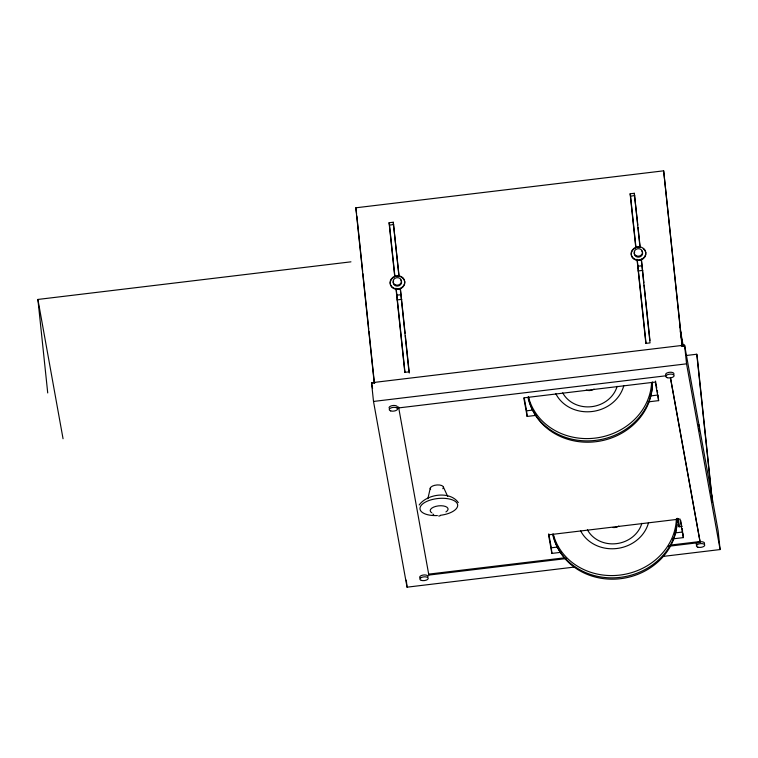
<?xml version="1.0" encoding="UTF-8"?>
<svg xmlns="http://www.w3.org/2000/svg" width="758" height="758" viewBox="0 0 758 758"><rect width="100%" height="100%" fill="white"/><g stroke="black" fill="none" stroke-linecap="round" stroke-linejoin="round"><path stroke-width="1.14" d="M427.863 498.755L430.317 487.962M419.183 504.97C427.124 493.903 450.072 490.72 458.315 502.592M374.234 383.055L355.815 207.806L663.648 170.825L682.238 346.036M394.729 276.518L389.081 222.748L393.26 222.246L399.078 275.997M635.782 247.553L630.135 193.792L634.304 193.29L637.829 225.098M389.081 222.748L389.498 225.069L393.677 224.567M630.135 193.792L630.552 196.114L634.73 195.611M47.726 392.947L37.9 299.448L350.954 261.832M397.031 276.244L399.381 275.959M636.834 247.43L640.358 247.004M396.642 295.222L401.342 294.663M637.62 266.276L642.32 265.707M397.135 299.903L401.835 299.334M638.113 270.947L642.812 270.388M574.716 567.031L407.046 587.175L373.505 401.446L371.534 382.743L684.588 345.127L718.139 530.865L720.1 549.559L662.644 556.467M372.661 383.084L374.907 382.809M681.29 345.999L683.631 345.724M686.198 355.502L696.773 354.232L697.189 356.554L712.52 502.402M373.505 401.446L686.558 363.831L720.1 549.559M666.453 375.731L398.661 407.908L398.556 406.97L428.848 575.066L566.264 558.561M524.242 398.054L526.554 410.827L533.594 409.974M649.814 396.008L658.039 395.022L658.626 400.631L648.062 401.901M658.626 400.631L655.272 382.06L523.787 397.855L527.142 416.436L536.531 415.308M682.115 526.431L678.979 526.801L678.116 518.624M548.773 533.869L551.293 547.797L558.333 546.954M674.554 532.988L682.769 532.002M672.801 538.881L683.365 537.611L680.011 519.04L548.527 534.835L551.881 553.406L561.271 552.279M564.994 557.765L428.753 574.128L428.848 575.066M670.697 545.059L700.06 541.534L670.508 377.863M668.452 546.281L698.99 542.614M438.683 516.009L439.934 515.923M432.865 514.009L433.69 514.663M443.439 487.167L447.732 496.481M679.509 325.286L679.926 327.608M680.343 329.929L683.28 346.179M680.21 331.123L682.93 346.216M670.394 377.636L700.165 542.472M655.518 381.094L656.779 388.058M657.195 390.379L657.612 392.701M680.675 520.395L681.726 526.194M682.143 528.515L682.56 530.837M355.815 207.806L356.601 213.661M371.534 382.743L372.585 388.551M37.9 299.448L63.056 438.74M696.773 354.232L712.349 502.431M698.838 424.527L699.075 426.745M699.293 428.497L699.539 431.188M684.588 345.127L686.558 363.831M663.648 170.825L682.067 346.074M682.892 533.12L683.365 537.611M678.296 518.605L679.159 526.791M638.075 227.447L640.178 247.468M641.42 259.245L643.893 282.8M644.139 285.15L645.38 296.928M645.626 299.287L649.957 340.503M634.304 193.29L640.008 247.506M641.24 259.283L650.032 342.891L645.854 343.393L637.014 259.236M630.552 196.114L635.962 247.534M637.307 260.392L646.034 343.374M551.293 547.797L551.881 553.406M526.554 410.827L527.142 416.436M400.432 288.855L405.104 333.264M405.341 335.604L409.273 373.002M393.26 222.246L398.907 276.016M400.262 288.874L408.979 371.856L404.81 372.358L395.96 288.201M389.498 225.069L394.909 276.499M396.254 289.357L404.98 372.339M406.307 580.164L407.046 587.175M356.847 216.011L362.656 271.288M362.902 273.647L368.72 328.925M368.966 331.274L374.405 383.027M400.565 276.698A7.362 6.576 -10.2 0 1 403.161 286.808A7.362 6.576 -10.2 0 1 391.526 286.837A7.362 6.576 -10.2 0 1 394.956 276.708M396.822 276.263A7.362 6.576 -10.2 0 1 398.736 276.253M400.84 280.034A4.207 3.762 -10.2 0 1 397.817 286.079A4.207 3.762 -10.2 0 1 393.61 280.905M643.239 248.596A7.362 6.576 -10.2 0 1 643.315 258.705A7.362 6.576 -10.2 0 1 632.229 257.407A7.362 6.576 -10.2 0 1 636 247.752M637.866 247.298A7.362 6.576 -10.2 0 1 639.78 247.298M641.893 251.078A4.207 3.762 -10.2 0 1 638.871 257.123A4.207 3.762 -10.2 0 1 634.664 251.94M696.924 544.993A4.207 1.886 -6 0 1 699.492 541.856A4.207 1.886 -6 0 1 704.485 543.628M420.396 578.221A4.207 1.886 -6 0 1 422.964 575.076A4.207 1.886 -6 0 1 427.957 576.847M665.818 375.115A4.207 1.886 -6 0 1 669.977 372.244A4.207 1.886 -6 0 1 673.549 374.642M389.29 408.344A4.207 1.886 -6 0 1 393.44 405.464A4.207 1.886 -6 0 1 397.012 407.87M676.373 518.756A62.554 55.903 -10.2 0 1 620.518 575.009A62.554 55.903 -10.2 0 1 553.406 534.665M677.254 518.264A63.085 56.376 -10.2 0 1 620.897 577.283A63.085 56.376 -10.2 0 1 552.667 534.381M677.017 518.965A62.554 55.903 -10.2 0 1 677.027 522.366M676.903 524.64A62.554 55.903 -10.2 0 1 617.4 578.998A62.554 55.903 -10.2 0 1 553.084 533.85M648.554 522.584A36.166 32.319 -10.2 0 1 616.86 548.498A36.166 32.319 -10.2 0 1 580.581 530.752M641.874 523.295A29.183 26.075 -10.2 0 1 616.453 543.647A29.183 26.075 -10.2 0 1 587.441 529.833M618.784 526.08A7.883 7.049 -10.2 0 1 612.919 527.502M652.278 381.985A62.554 55.903 -10.2 0 1 596.432 441.639A62.554 55.903 -10.2 0 1 528.553 397.988M652.524 382.43A63.085 56.376 -10.2 0 1 595.532 440.389A63.085 56.376 -10.2 0 1 527.928 397.4M651.586 382.913A62.554 55.903 -10.2 0 1 594.528 438.181A62.554 55.903 -10.2 0 1 528.383 396.586M623.815 385.604A36.166 32.319 -10.2 0 1 592.121 411.518A36.166 32.319 -10.2 0 1 555.841 393.772M617.135 386.315A29.183 26.075 -10.2 0 1 591.714 406.667A29.183 26.075 -10.2 0 1 562.701 392.852M594.045 389.1A7.883 7.049 -10.2 0 1 586.218 390.048M430.591 489.488A6.661 2.985 -6 0 1 437.167 484.94A6.661 2.985 -6 0 1 442.824 488.739M431.766 512.759A8.992 4.027 -6 0 1 433.434 507.206A8.992 4.027 -6 0 1 445.514 506.477A8.992 4.027 -6 0 1 445.95 511.896M437.375 515.544A18.931 8.471 -6 0 1 422.746 503.852A18.931 8.471 -6 0 1 454.885 501.133A18.931 8.471 -6 0 1 440.341 515.298M394.368 288.447A7.362 6.576 -10.2 0 0 404.725 281.464A7.362 6.576 -10.2 0 0 393.175 277.106A7.362 6.576 -10.2 0 0 394.368 288.447M395.505 284.904A4.207 3.762 -10.2 0 0 401.427 280.905A4.207 3.762 -10.2 0 0 394.823 278.423A4.207 3.762 -10.2 0 0 395.505 284.904M635.422 259.482A7.362 6.576 -10.2 0 0 645.778 252.499A7.362 6.576 -10.2 0 0 634.228 248.15A7.362 6.576 -10.2 0 0 635.422 259.482M636.559 255.939A4.207 3.762 -10.2 0 0 642.481 251.95A4.207 3.762 -10.2 0 0 635.877 249.458A4.207 3.762 -10.2 0 0 636.559 255.939M697.853 547.172A4.207 1.886 -6 0 0 704.684 545.495A4.207 1.886 -6 0 0 699.16 543.837A4.207 1.886 -6 0 0 697.853 547.172M421.325 580.391A4.207 1.886 -6 0 0 428.156 578.724A4.207 1.886 -6 0 0 422.632 577.065A4.207 1.886 -6 0 0 421.325 580.391M667.248 377.692A4.207 1.886 -6 0 0 674.08 376.015A4.207 1.886 -6 0 0 668.556 374.357A4.207 1.886 -6 0 0 667.248 377.692M390.711 410.912A4.207 1.886 -6 0 0 397.543 409.244A4.207 1.886 -6 0 0 392.028 407.577A4.207 1.886 -6 0 0 390.711 410.912"/></g></svg>
